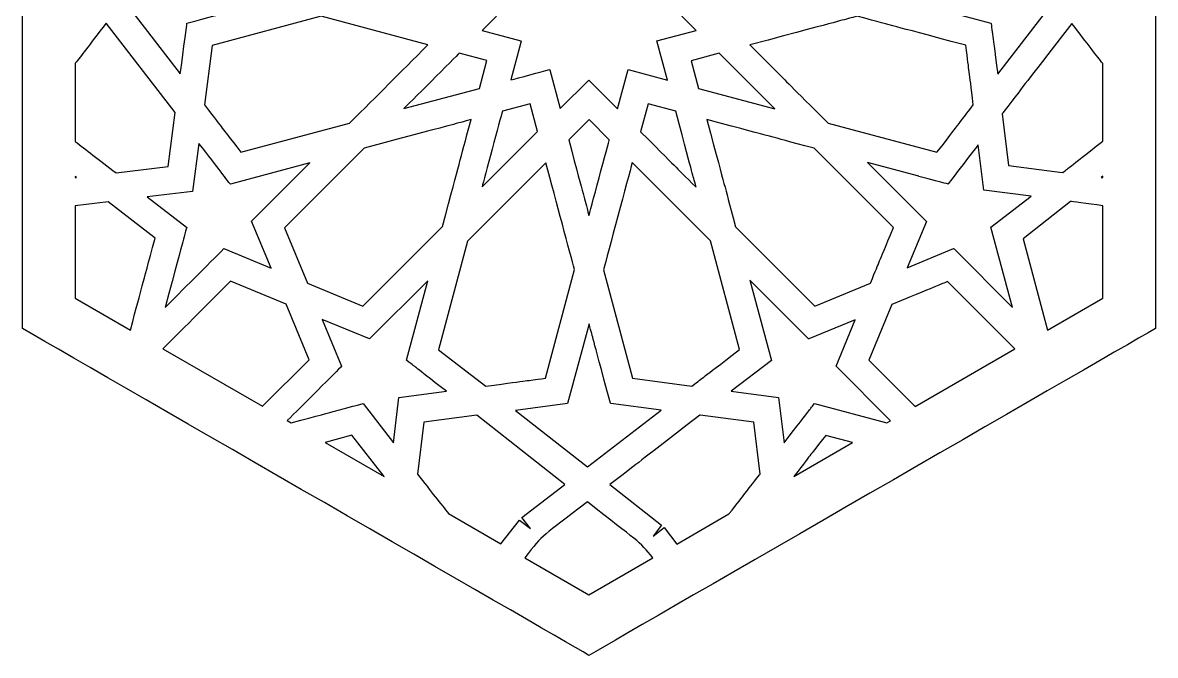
# Model space of a CAD drawing. Header units: millimetres. Extents: x -43.2 to 43.4, y -49.9 to 50.1.
# Drawn here: x -43.2 to 43.4, y -49.9 to -1.5 of the extents above; entities that cross this region are included whole.
import ezdxf

# ---------------------------------------------------------------- set-up
doc = ezdxf.new("R2010")
doc.units = ezdxf.units.MM
doc.header["$MEASUREMENT"] = 0
doc.layers.add('layer 1', color=7, linetype='Continuous')

msp = doc.modelspace()

# ---------------------------------------------------------------- linework, layer by layer
at = {"layer": 'layer 1', "color": 250}
for points, knots in [([(0.0857, 50.0818), (-4.3614, 47.5142), (-38.2198, 27.9658), (-43.2153, 25.0818), (-43.2153, 25.0818), (-43.2153, 19.969), (-43.2153, -19.8349), (-43.2153, -24.9181), (-43.2153, -24.9181), (-35.5442, -29.3473), (-3.8114, -47.668), (0.0857, -49.9181), (0.0857, -49.9181), (4.7145, -47.2458), (38.2746, -27.8699), (43.3871, -24.9181), (43.3871, -24.9181), (43.3871, -19.7884), (43.3871, 19.9443), (43.3871, 25.0818), (43.3871, 25.0818), (39.2522, 27.469), (4.4852, 47.5418), (0.0857, 50.0818)], [0, 0, 0, 0, 0.1428571, 0.1428571, 0.1428571, 0.1428571, 0.2857143, 0.2857143, 0.2857143, 0.2857143, 0.4285714, 0.4285714, 0.4285714, 0.4285714, 0.5714286, 0.5714286, 0.5714286, 0.5714286, 0.7142857, 0.7142857, 0.7142857, 0.7142857, 1, 1, 1, 1]), ([(0.0998, -5.9362), (0.0998, -5.9362), (0.0981, -5.9383), (0.0981, -5.9383), (0.0981, -5.9383), (0.0981, -5.9383), (0.0727, -5.9129), (0.0727, -5.9129), (0.0727, -5.9129), (0.0727, -5.9129), (-2.1089, -8.0948), (-2.1089, -8.0948), (-2.1089, -8.0948), (-2.1089, -8.0948), (-2.9034, -5.1315), (-2.9034, -5.1315), (-2.9034, -5.1315), (-2.9034, -5.1315), (-2.9231, -5.1368), (-2.9231, -5.1368), (-2.9231, -5.1368), (-2.9231, -5.1368), (-2.9305, -5.1082), (-2.9305, -5.1082), (-2.9305, -5.1082), (-3.5112, -5.2638), (-5.3753, -5.7633), (-5.8974, -5.9034), (-5.8974, -5.9034), (-5.8974, -5.9034), (-5.1019, -2.933), (-5.1019, -2.933), (-5.1019, -2.933), (-5.1019, -2.933), (-5.1326, -2.9249), (-5.1326, -2.9249), (-5.1326, -2.9249), (-5.1326, -2.9249), (-5.1291, -2.9108), (-5.1287, -2.9097), (-5.1287, -2.9097), (-5.1287, -2.9097), (-8.0923, -2.1163), (-8.0923, -2.1163), (-8.0923, -2.1163), (-8.0923, -2.1163), (-5.9062, 0.0706), (-5.9062, 0.0706), (-5.9062, 0.0706), (-5.9062, 0.0706), (-8.1043, 2.2684), (-8.1043, 2.2684), (-8.1043, 2.2684), (-8.1043, 2.2684), (-5.1012, 3.0734), (-5.1012, 3.0734), (-5.1012, 3.0734), (-5.4702, 4.4485), (-5.2942, 3.7927), (-5.9062, 6.0766), (-5.9062, 6.0766), (-5.9062, 6.0766), (-2.9034, 5.2719), (-2.9034, 5.2719), (-2.9034, 5.2719), (-2.9034, 5.2719), (-2.0994, 8.2709), (-2.0994, 8.2709), (-2.0994, 8.2709), (-2.0994, 8.2709), (0.0723, 6.0992), (0.0723, 6.0992), (0.0723, 6.0992), (0.0723, 6.0992), (0.0744, 6.1013), (0.0744, 6.1013), (0.0744, 6.1013), (0.0744, 6.1013), (0.0998, 6.0766), (0.0998, 6.0766), (0.0998, 6.0766), (0.0998, 6.0766), (2.2817, 8.2578), (2.2817, 8.2578), (2.2817, 8.2578), (2.5964, 7.0813), (2.4214, 7.7361), (3.0751, 5.2945), (3.0751, 5.2945), (3.0751, 5.2945), (3.0956, 5.2998), (3.0956, 5.2998), (3.0956, 5.2998), (3.0956, 5.2998), (3.103, 5.2716), (3.103, 5.2716), (3.103, 5.2716), (3.103, 5.2716), (6.0699, 6.0664), (6.0699, 6.0664), (6.0699, 6.0664), (6.0699, 6.0664), (5.2737, 3.0963), (5.2737, 3.0963), (5.2737, 3.0963), (5.2737, 3.0963), (5.3054, 3.0875), (5.3054, 3.0875), (5.3054, 3.0875), (5.3054, 3.0875), (5.3012, 3.0734), (5.3012, 3.0734), (5.3012, 3.0734), (5.3012, 3.0734), (8.2645, 2.2793), (8.2645, 2.2793), (8.2645, 2.2793), (8.2645, 2.2793), (6.0787, 0.0931), (6.0787, 0.0931), (6.0787, 0.0931), (6.0787, 0.0931), (8.2769, -2.1054), (8.2769, -2.1054), (8.2769, -2.1054), (8.2769, -2.1054), (8.2765, -2.1054), (8.2765, -2.1054), (8.2765, -2.1054), (8.2765, -2.1054), (8.2765, -2.1054), (8.2765, -2.1054), (8.2765, -2.1054), (8.2765, -2.1054), (5.2737, -2.9097), (5.2737, -2.9097), (5.2737, -2.9097), (5.2737, -2.9097), (6.0787, -5.9129), (6.0787, -5.9129), (6.0787, -5.9129), (6.0787, -5.9129), (3.0751, -5.1082), (3.0751, -5.1082), (3.0751, -5.1082), (3.0751, -5.1082), (2.2719, -8.1079), (2.2719, -8.1079), (2.2719, -8.1079), (2.2719, -8.1079), (0.0998, -5.9362), (0.0998, -5.9362)], [0, 0, 0, 0, 0.025641, 0.025641, 0.025641, 0.025641, 0.0512821, 0.0512821, 0.0512821, 0.0512821, 0.0769231, 0.0769231, 0.0769231, 0.0769231, 0.1025641, 0.1025641, 0.1025641, 0.1025641, 0.1282051, 0.1282051, 0.1282051, 0.1282051, 0.1538462, 0.1538462, 0.1538462, 0.1538462, 0.1794872, 0.1794872, 0.1794872, 0.1794872, 0.2051282, 0.2051282, 0.2051282, 0.2051282, 0.2307692, 0.2307692, 0.2307692, 0.2307692, 0.2564103, 0.2564103, 0.2564103, 0.2564103, 0.2820513, 0.2820513, 0.2820513, 0.2820513, 0.3076923, 0.3076923, 0.3076923, 0.3076923, 0.3333333, 0.3333333, 0.3333333, 0.3333333, 0.3589744, 0.3589744, 0.3589744, 0.3589744, 0.3846154, 0.3846154, 0.3846154, 0.3846154, 0.4102564, 0.4102564, 0.4102564, 0.4102564, 0.4358974, 0.4358974, 0.4358974, 0.4358974, 0.4615385, 0.4615385, 0.4615385, 0.4615385, 0.4871795, 0.4871795, 0.4871795, 0.4871795, 0.5128205, 0.5128205, 0.5128205, 0.5128205, 0.5384615, 0.5384615, 0.5384615, 0.5384615, 0.5641026, 0.5641026, 0.5641026, 0.5641026, 0.5897436, 0.5897436, 0.5897436, 0.5897436, 0.6153846, 0.6153846, 0.6153846, 0.6153846, 0.6410256, 0.6410256, 0.6410256, 0.6410256, 0.6666667, 0.6666667, 0.6666667, 0.6666667, 0.6923077, 0.6923077, 0.6923077, 0.6923077, 0.7179487, 0.7179487, 0.7179487, 0.7179487, 0.7435897, 0.7435897, 0.7435897, 0.7435897, 0.7692308, 0.7692308, 0.7692308, 0.7692308, 0.7948718, 0.7948718, 0.7948718, 0.7948718, 0.8205128, 0.8205128, 0.8205128, 0.8205128, 0.8461538, 0.8461538, 0.8461538, 0.8461538, 0.8717949, 0.8717949, 0.8717949, 0.8717949, 0.8974359, 0.8974359, 0.8974359, 0.8974359, 0.9230769, 0.9230769, 0.9230769, 0.9230769, 0.9487179, 0.9487179, 0.9487179, 0.9487179, 1, 1, 1, 1]), ([(-24.5328, 0.085), (-27.8707, -0.8089), (-27.1357, -0.6121), (-30.6541, -1.5547), (-30.6541, -1.5547), (-30.6582, -1.5861), (-31.0975, -4.9184), (-31.1645, -5.4278), (-31.1645, -5.4278), (-31.1645, -5.4278), (-35.475, 0.1559), (-35.475, 0.1559), (-35.475, 0.1559), (-35.475, 0.1559), (-31.1679, 5.642), (-31.1679, 5.642), (-31.1679, 5.642), (-31.1679, 5.642), (-30.6541, 1.741), (-30.6541, 1.741), (-30.6541, 1.741), (-30.6541, 1.741), (-30.6286, 1.7343), (-30.6286, 1.7343), (-30.6286, 1.7343), (-30.6286, 1.7343), (-30.6265, 1.7184), (-30.6265, 1.7184), (-30.6265, 1.7184), (-30.6265, 1.7184), (-24.5328, 0.085), (-24.5328, 0.085)], [0, 0, 0, 0, 0.1111111, 0.1111111, 0.1111111, 0.1111111, 0.2222222, 0.2222222, 0.2222222, 0.2222222, 0.3333333, 0.3333333, 0.3333333, 0.3333333, 0.4444444, 0.4444444, 0.4444444, 0.4444444, 0.5555556, 0.5555556, 0.5555556, 0.5555556, 0.6666667, 0.6666667, 0.6666667, 0.6666667, 0.7777778, 0.7777778, 0.7777778, 0.7777778, 1, 1, 1, 1]), ([(24.7043, 0.078), (26.7479, 0.6255), (28.7761, 1.1688), (30.8321, 1.7198), (30.8321, 1.7198), (30.9626, 2.7767), (30.8331, 1.7734), (31.3393, 5.6194), (31.3393, 5.6194), (31.3393, 5.6194), (35.6471, 0.1334), (35.6471, 0.1334), (35.6471, 0.1334), (35.6471, 0.1334), (31.3362, -5.4504), (31.3362, -5.4504), (31.3362, -5.4504), (30.8095, -1.4432), (30.9703, -2.7044), (30.8321, -1.579), (30.8321, -1.579), (30.8321, -1.579), (30.8007, -1.5706), (30.8007, -1.5706), (30.8007, -1.5706), (30.8007, -1.5706), (30.7985, -1.5547), (30.7985, -1.5547), (30.7985, -1.5547), (30.7985, -1.5547), (24.7043, 0.078), (24.7043, 0.078)], [0, 0, 0, 0, 0.1111111, 0.1111111, 0.1111111, 0.1111111, 0.2222222, 0.2222222, 0.2222222, 0.2222222, 0.3333333, 0.3333333, 0.3333333, 0.3333333, 0.4444444, 0.4444444, 0.4444444, 0.4444444, 0.5555556, 0.5555556, 0.5555556, 0.5555556, 0.6666667, 0.6666667, 0.6666667, 0.6666667, 0.7777778, 0.7777778, 0.7777778, 0.7777778, 1, 1, 1, 1]), ([(-39.1965, -4.614), (-38.7454, -4.0897), (-38.2095, -3.3249), (-36.822, -1.5582), (-36.822, -1.5582), (-36.822, -1.5582), (-31.5532, -8.3823), (-31.5532, -8.3823), (-31.5532, -8.3823), (-31.5532, -8.3823), (-32.0988, -12.5233), (-32.0988, -12.5233), (-32.0988, -12.5233), (-32.0988, -12.5233), (-36.0772, -13.0126), (-36.0772, -13.0126), (-36.0772, -13.0126), (-37.3981, -11.9927), (-38.4091, -11.2116), (-39.1965, -10.6038), (-39.1965, -10.6038), (-39.1965, -10.6038), (-39.1965, -4.614), (-39.1965, -4.614)], [0, 0, 0, 0, 0.1428571, 0.1428571, 0.1428571, 0.1428571, 0.2857143, 0.2857143, 0.2857143, 0.2857143, 0.4285714, 0.4285714, 0.4285714, 0.4285714, 0.5714286, 0.5714286, 0.5714286, 0.5714286, 0.7142857, 0.7142857, 0.7142857, 0.7142857, 1, 1, 1, 1]), ([(-28.7148, -3.254), (-28.7148, -3.254), (-20.3933, -1.0245), (-20.3933, -1.0245), (-20.3933, -1.0245), (-20.3933, -1.0245), (-12.2286, -3.2124), (-12.2286, -3.2124), (-12.2286, -3.2124), (-14.472, -5.4554), (-16.0022, -6.9857), (-18.2216, -9.2054), (-18.2216, -9.2054), (-18.2216, -9.2054), (-26.5291, -11.4314), (-26.5291, -11.4314), (-26.5291, -11.4314), (-28.3675, -9.0502), (-27.5474, -10.1155), (-29.3153, -7.8116), (-29.3153, -7.8116), (-29.3153, -7.8116), (-28.7148, -3.254), (-28.7148, -3.254)], [0, 0, 0, 0, 0.1428571, 0.1428571, 0.1428571, 0.1428571, 0.2857143, 0.2857143, 0.2857143, 0.2857143, 0.4285714, 0.4285714, 0.4285714, 0.4285714, 0.5714286, 0.5714286, 0.5714286, 0.5714286, 0.7142857, 0.7142857, 0.7142857, 0.7142857, 1, 1, 1, 1]), ([(12.3878, -3.2226), (20.3979, -1.076), (18.5995, -1.5579), (20.592, -1.0241), (20.592, -1.0241), (24.0397, -1.9477), (22.4603, -1.5243), (28.8893, -3.2473), (28.8893, -3.2473), (29.2012, -5.618), (29.1052, -4.851), (29.4686, -7.8123), (29.4686, -7.8123), (28.3242, -9.3045), (28.938, -8.5041), (26.6887, -11.4353), (26.6887, -11.4353), (26.6887, -11.4353), (18.3719, -9.2068), (18.3719, -9.2068), (18.3719, -9.2068), (12.7836, -3.6184), (15.8192, -6.6541), (12.3878, -3.2226)], [0, 0, 0, 0, 0.1428571, 0.1428571, 0.1428571, 0.1428571, 0.2857143, 0.2857143, 0.2857143, 0.2857143, 0.4285714, 0.4285714, 0.4285714, 0.4285714, 0.5714286, 0.5714286, 0.5714286, 0.5714286, 0.7142857, 0.7142857, 0.7142857, 0.7142857, 1, 1, 1, 1]), ([(32.1684, -12.4428), (32.1684, -12.4428), (31.6815, -8.4896), (31.6815, -8.4896), (31.6815, -8.4896), (31.6815, -8.4896), (31.7288, -8.4342), (31.7288, -8.4342), (31.7288, -8.4342), (31.7288, -8.4342), (31.7249, -8.4053), (31.7249, -8.4053), (31.7249, -8.4053), (33.897, -5.5929), (32.8954, -6.8897), (36.9937, -1.5815), (36.9937, -1.5815), (38.2404, -3.1693), (38.9082, -4.0647), (39.3682, -4.6482), (39.3682, -4.6482), (39.3682, -4.6482), (39.3682, -10.5812), (39.3682, -10.5812), (39.3682, -10.5812), (36.4818, -12.8478), (36.964, -12.4689), (36.3244, -12.9716), (36.3244, -12.9716), (36.3244, -12.9716), (36.2828, -12.966), (36.2828, -12.966), (36.2828, -12.966), (36.2828, -12.966), (36.262, -12.9822), (36.262, -12.9822), (36.262, -12.9822), (36.262, -12.9822), (32.1684, -12.4428), (32.1684, -12.4428)], [0, 0, 0, 0, 0.0909091, 0.0909091, 0.0909091, 0.0909091, 0.1818182, 0.1818182, 0.1818182, 0.1818182, 0.2727273, 0.2727273, 0.2727273, 0.2727273, 0.3636364, 0.3636364, 0.3636364, 0.3636364, 0.4545455, 0.4545455, 0.4545455, 0.4545455, 0.5454545, 0.5454545, 0.5454545, 0.5454545, 0.6363636, 0.6363636, 0.6363636, 0.6363636, 0.7272727, 0.7272727, 0.7272727, 0.7272727, 0.8181818, 0.8181818, 0.8181818, 0.8181818, 1, 1, 1, 1]), ([(-9.8312, -3.8548), (-9.8312, -3.8548), (-9.8304, -3.8548), (-9.8304, -3.8548), (-9.8304, -3.8548), (-9.8304, -3.8548), (-9.8304, -3.8544), (-9.8304, -3.8544), (-9.8304, -3.8544), (-9.8304, -3.8544), (-7.722, -4.4192), (-7.722, -4.4192), (-7.722, -4.4192), (-7.722, -4.4192), (-8.291, -6.5437), (-8.291, -6.5437), (-8.291, -6.5437), (-8.291, -6.5437), (-14.0688, -8.0924), (-14.0688, -8.0924), (-14.0688, -8.0924), (-13.8815, -7.9054), (-10.0551, -4.0788), (-9.8312, -3.8548)], [0, 0, 0, 0, 0.1428571, 0.1428571, 0.1428571, 0.1428571, 0.2857143, 0.2857143, 0.2857143, 0.2857143, 0.4285714, 0.4285714, 0.4285714, 0.4285714, 0.5714286, 0.5714286, 0.5714286, 0.5714286, 0.7142857, 0.7142857, 0.7142857, 0.7142857, 1, 1, 1, 1]), ([(7.8902, -4.4277), (7.8902, -4.4277), (10.0256, -3.8551), (10.0256, -3.8551), (10.0256, -3.8551), (10.0256, -3.8551), (14.2818, -8.1107), (14.2818, -8.1107), (14.2818, -8.1107), (14.2818, -8.1107), (8.4589, -6.5504), (8.4589, -6.5504), (8.4589, -6.5504), (8.4589, -6.5504), (7.8902, -4.4277), (7.8902, -4.4277)], [0, 0, 0, 0, 0.2, 0.2, 0.2, 0.2, 0.4, 0.4, 0.4, 0.4, 0.6, 0.6, 0.6, 0.6, 1, 1, 1, 1]), ([(-6.5381, -8.2934), (-6.5381, -8.2934), (-4.4179, -7.7255), (-4.4179, -7.7255), (-4.4179, -7.7255), (-4.4179, -7.7255), (-3.8516, -9.8376), (-3.8516, -9.8376), (-3.8516, -9.8376), (-3.8516, -9.8376), (-8.0862, -14.0716), (-8.0862, -14.0716), (-8.0862, -14.0716), (-7.9407, -13.528), (-6.6837, -8.8371), (-6.5381, -8.2934)], [0, 0, 0, 0, 0.2, 0.2, 0.2, 0.2, 0.4, 0.4, 0.4, 0.4, 0.6, 0.6, 0.6, 0.6, 1, 1, 1, 1]), ([(4.5981, -7.7202), (4.5981, -7.7202), (6.7148, -8.2874), (6.7148, -8.2874), (6.7148, -8.2874), (8.2243, -13.922), (7.9244, -12.8023), (8.2747, -14.1108), (8.2747, -14.1108), (6.3524, -12.1892), (7.53, -13.3664), (4.0241, -9.8601), (4.0241, -9.8601), (4.0241, -9.8601), (4.5981, -7.7202), (4.5981, -7.7202)], [0, 0, 0, 0, 0.2, 0.2, 0.2, 0.2, 0.4, 0.4, 0.4, 0.4, 0.6, 0.6, 0.6, 0.6, 1, 1, 1, 1]), ([(-17.1004, -11.1238), (-9.4552, -9.0752), (-11.1776, -9.5366), (-8.9315, -8.9348), (-8.9315, -8.9348), (-9.8892, -12.5084), (-9.6908, -11.769), (-11.1211, -17.107), (-11.1211, -17.107), (-11.1211, -17.107), (-11.1211, -17.1072), (-11.1211, -17.1072), (-11.1211, -17.1072), (-11.1211, -17.1072), (-11.1216, -17.1072), (-11.1216, -17.1072), (-11.1216, -17.1072), (-11.1216, -17.1072), (-17.2136, -23.199), (-17.2136, -23.199), (-17.2136, -23.199), (-17.2136, -23.199), (-21.4397, -21.4493), (-21.4397, -21.4493), (-21.4397, -21.4493), (-21.4397, -21.4493), (-23.1926, -17.2163), (-23.1926, -17.2163), (-23.1926, -17.2163), (-23.1926, -17.2163), (-17.1004, -11.1238), (-17.1004, -11.1238)], [0, 0, 0, 0, 0.1111111, 0.1111111, 0.1111111, 0.1111111, 0.2222222, 0.2222222, 0.2222222, 0.2222222, 0.3333333, 0.3333333, 0.3333333, 0.3333333, 0.4444444, 0.4444444, 0.4444444, 0.4444444, 0.5555556, 0.5555556, 0.5555556, 0.5555556, 0.6666667, 0.6666667, 0.6666667, 0.6666667, 0.7777778, 0.7777778, 0.7777778, 0.7777778, 1, 1, 1, 1]), ([(1.6393, -10.4694), (1.6309, -10.4994), (0.0829, -16.2761), (0.0829, -16.2761), (0.0829, -16.2761), (-0.3733, -14.5718), (-0.1514, -15.4001), (-1.4662, -10.492), (-1.4662, -10.492), (-1.4662, -10.492), (0.0977, -8.9274), (0.0977, -8.9274), (0.0977, -8.9274), (0.0977, -8.9274), (1.6393, -10.4694), (1.6393, -10.4694)], [0, 0, 0, 0, 0.2, 0.2, 0.2, 0.2, 0.4, 0.4, 0.4, 0.4, 0.6, 0.6, 0.6, 0.6, 1, 1, 1, 1]), ([(17.3616, -23.1976), (17.3616, -23.1976), (11.2938, -17.1294), (11.2938, -17.1294), (11.2938, -17.1294), (10.2344, -13.1794), (10.7212, -14.9948), (9.0953, -8.9253), (9.0953, -8.9253), (15.0075, -10.5096), (13.2041, -10.0263), (17.2935, -11.1224), (17.2935, -11.1224), (17.2935, -11.1224), (23.3645, -17.1929), (23.3645, -17.1929), (23.3645, -17.1929), (22.0225, -20.4333), (22.4719, -19.3481), (21.6059, -21.4396), (21.6059, -21.4396), (21.6059, -21.4396), (17.3616, -23.1976), (17.3616, -23.1976)], [0, 0, 0, 0, 0.1428571, 0.1428571, 0.1428571, 0.1428571, 0.2857143, 0.2857143, 0.2857143, 0.2857143, 0.4285714, 0.4285714, 0.4285714, 0.4285714, 0.5714286, 0.5714286, 0.5714286, 0.5714286, 0.7142857, 0.7142857, 0.7142857, 0.7142857, 1, 1, 1, 1]), ([(-24.2233, -20.2963), (-24.2233, -20.2963), (-27.8214, -18.8051), (-27.8214, -18.8051), (-27.8214, -18.8051), (-28.9471, -19.9306), (-31.1981, -22.1816), (-32.3233, -23.307), (-32.3233, -23.307), (-30.6658, -17.1203), (-30.9432, -18.1515), (-30.6736, -17.1602), (-30.6736, -17.1602), (-30.6736, -17.1602), (-30.6761, -17.1584), (-30.6761, -17.1584), (-30.6761, -17.1584), (-30.6761, -17.1584), (-30.6761, -17.1577), (-30.6761, -17.1577), (-30.6761, -17.1577), (-30.6761, -17.1577), (-33.6857, -14.8481), (-33.6857, -14.8481), (-33.6857, -14.8481), (-33.6857, -14.8481), (-30.217, -14.4212), (-30.217, -14.4212), (-30.217, -14.4212), (-30.217, -14.4212), (-29.7333, -10.7523), (-29.7333, -10.7523), (-29.7333, -10.7523), (-28.2688, -12.6605), (-27.4873, -13.6782), (-27.3613, -13.8423), (-27.3613, -13.8423), (-27.3613, -13.8423), (-27.3534, -13.8402), (-27.3534, -13.8402), (-27.3534, -13.8402), (-27.3534, -13.8402), (-27.3342, -13.8656), (-27.3342, -13.8656), (-27.3342, -13.8656), (-27.3342, -13.8656), (-21.2528, -12.2364), (-21.2528, -12.2364), (-21.2528, -12.2364), (-25.7652, -16.7481), (-23.5296, -14.5126), (-25.7137, -16.6966), (-25.7137, -16.6966), (-25.7137, -16.6966), (-24.2233, -20.2963), (-24.2233, -20.2963)], [0, 0, 0, 0, 0.0666667, 0.0666667, 0.0666667, 0.0666667, 0.1333333, 0.1333333, 0.1333333, 0.1333333, 0.2, 0.2, 0.2, 0.2, 0.2666667, 0.2666667, 0.2666667, 0.2666667, 0.3333333, 0.3333333, 0.3333333, 0.3333333, 0.4, 0.4, 0.4, 0.4, 0.4666667, 0.4666667, 0.4666667, 0.4666667, 0.5333333, 0.5333333, 0.5333333, 0.5333333, 0.6, 0.6, 0.6, 0.6, 0.6666667, 0.6666667, 0.6666667, 0.6666667, 0.7333333, 0.7333333, 0.7333333, 0.7333333, 0.8, 0.8, 0.8, 0.8, 0.8666667, 0.8666667, 0.8666667, 0.8666667, 1, 1, 1, 1]), ([(30.8215, -17.1577), (30.8215, -17.1577), (32.4675, -23.3017), (32.4675, -23.3017), (32.4675, -23.3017), (32.4675, -23.3017), (27.9943, -18.8281), (27.9943, -18.8281), (27.9943, -18.8281), (27.9943, -18.8281), (27.9936, -18.8281), (27.9936, -18.8281), (27.9936, -18.8281), (27.9936, -18.8281), (27.9936, -18.8281), (27.9936, -18.8281), (27.9936, -18.8281), (27.9936, -18.8281), (27.9911, -18.8295), (27.9911, -18.8295), (27.9911, -18.8295), (27.9911, -18.8295), (27.9671, -18.8048), (27.9671, -18.8048), (27.9671, -18.8048), (27.9671, -18.8048), (24.4118, -20.2773), (24.4118, -20.2773), (24.4118, -20.2773), (24.4118, -20.2773), (25.885, -16.7199), (25.885, -16.7199), (25.885, -16.7199), (25.885, -16.7199), (21.3833, -12.2177), (21.3833, -12.2177), (21.3833, -12.2177), (21.3833, -12.2177), (25.3005, -13.2676), (25.3005, -13.2676), (25.3005, -13.2676), (25.3005, -13.2676), (25.2959, -13.2736), (25.2959, -13.2736), (25.2959, -13.2736), (27.5092, -13.856), (27.5329, -13.8656), (27.5329, -13.8656), (27.5329, -13.8656), (27.5445, -13.8511), (29.8323, -10.8705), (29.8436, -10.8557), (29.8436, -10.8557), (29.8436, -10.8557), (30.2694, -14.3242), (30.2694, -14.3242), (30.2694, -14.3242), (30.2694, -14.3242), (33.8906, -14.8018), (33.8906, -14.8018), (33.8906, -14.8018), (33.8906, -14.8018), (30.8208, -17.157), (30.8208, -17.157), (30.8208, -17.157), (30.8208, -17.157), (30.8215, -17.1577), (30.8215, -17.1577)], [0, 0, 0, 0, 0.0555556, 0.0555556, 0.0555556, 0.0555556, 0.1111111, 0.1111111, 0.1111111, 0.1111111, 0.1666667, 0.1666667, 0.1666667, 0.1666667, 0.2222222, 0.2222222, 0.2222222, 0.2222222, 0.2777778, 0.2777778, 0.2777778, 0.2777778, 0.3333333, 0.3333333, 0.3333333, 0.3333333, 0.3888889, 0.3888889, 0.3888889, 0.3888889, 0.4444444, 0.4444444, 0.4444444, 0.4444444, 0.5, 0.5, 0.5, 0.5, 0.5555556, 0.5555556, 0.5555556, 0.5555556, 0.6111111, 0.6111111, 0.6111111, 0.6111111, 0.6666667, 0.6666667, 0.6666667, 0.6666667, 0.7222222, 0.7222222, 0.7222222, 0.7222222, 0.7777778, 0.7777778, 0.7777778, 0.7777778, 0.8333333, 0.8333333, 0.8333333, 0.8333333, 0.8888889, 0.8888889, 0.8888889, 0.8888889, 1, 1, 1, 1]), ([(-11.4285, -26.5447), (-11.4285, -26.5447), (-9.1991, -18.2241), (-9.1991, -18.2241), (-9.1991, -18.2241), (-9.1991, -18.2241), (-3.2099, -12.2347), (-3.2099, -12.2347), (-3.2099, -12.2347), (-2.4303, -15.143), (-1.3617, -19.1298), (-1.0217, -20.3998), (-1.0217, -20.3998), (-1.0217, -20.3998), (-3.2516, -28.7218), (-3.2516, -28.7218), (-3.2516, -28.7218), (-5.0324, -28.9563), (-4.0714, -28.8297), (-7.8098, -29.3222), (-7.8098, -29.3222), (-7.8098, -29.3222), (-11.4285, -26.5447), (-11.4285, -26.5447)], [0, 0, 0, 0, 0.1428571, 0.1428571, 0.1428571, 0.1428571, 0.2857143, 0.2857143, 0.2857143, 0.2857143, 0.4285714, 0.4285714, 0.4285714, 0.4285714, 0.5714286, 0.5714286, 0.5714286, 0.5714286, 0.7142857, 0.7142857, 0.7142857, 0.7142857, 1, 1, 1, 1]), ([(3.4184, -28.7242), (3.4184, -28.7242), (1.1945, -20.4222), (1.1945, -20.4222), (1.1945, -20.4222), (1.4958, -19.2969), (3.0885, -13.3512), (3.3912, -12.2216), (3.3912, -12.2216), (3.3912, -12.2216), (9.3708, -18.2012), (9.3708, -18.2012), (9.3708, -18.2012), (9.3708, -18.2012), (11.6011, -26.5228), (11.6011, -26.5228), (11.6011, -26.5228), (8.3488, -29.0184), (9.0784, -28.4585), (7.9548, -29.3215), (7.9548, -29.3215), (7.9548, -29.3215), (3.4184, -28.7242), (3.4184, -28.7242)], [0, 0, 0, 0, 0.1428571, 0.1428571, 0.1428571, 0.1428571, 0.2857143, 0.2857143, 0.2857143, 0.2857143, 0.4285714, 0.4285714, 0.4285714, 0.4285714, 0.5714286, 0.5714286, 0.5714286, 0.5714286, 0.7142857, 0.7142857, 0.7142857, 0.7142857, 1, 1, 1, 1]), ([(-39.0918, -13.3555), (-39.1126, -13.3579), (-39.15, -13.3629), (-39.1965, -13.3692), (-39.1965, -13.3692), (-39.1965, -13.3692), (-39.1965, -13.2747), (-39.1965, -13.2747), (-39.1965, -13.2747), (-39.1965, -13.2747), (-39.0918, -13.3555), (-39.0918, -13.3555)], [0, 0, 0, 0, 0.25, 0.25, 0.25, 0.25, 0.5, 0.5, 0.5, 0.5, 1, 1, 1, 1]), ([(39.3682, -13.372), (39.3682, -13.372), (39.2557, -13.3576), (39.2557, -13.3576), (39.2557, -13.3576), (39.2557, -13.3576), (39.3682, -13.269), (39.3682, -13.269), (39.3682, -13.269), (39.3682, -13.269), (39.3682, -13.372), (39.3682, -13.372)], [0, 0, 0, 0, 0.25, 0.25, 0.25, 0.25, 0.5, 0.5, 0.5, 0.5, 1, 1, 1, 1]), ([(-39.1965, -22.5979), (-39.1965, -22.5979), (-39.1965, -15.5258), (-39.1965, -15.5258), (-39.1965, -15.5258), (-39.1965, -15.5258), (-36.6815, -15.216), (-36.6815, -15.216), (-36.6815, -15.216), (-36.6815, -15.216), (-33.0878, -17.9906), (-33.0878, -17.9906), (-33.0878, -17.9906), (-34.1908, -22.1072), (-33.9738, -21.2982), (-34.9753, -25.0348), (-34.9753, -25.0348), (-34.9753, -25.0348), (-39.1965, -22.5979), (-39.1965, -22.5979)], [0, 0, 0, 0, 0.1666667, 0.1666667, 0.1666667, 0.1666667, 0.3333333, 0.3333333, 0.3333333, 0.3333333, 0.5, 0.5, 0.5, 0.5, 0.6666667, 0.6666667, 0.6666667, 0.6666667, 1, 1, 1, 1]), ([(39.3682, -22.5979), (39.3682, -22.5979), (35.1419, -25.038), (35.1419, -25.038), (35.1419, -25.038), (35.1419, -25.038), (33.2719, -18.0559), (33.2719, -18.0559), (33.2719, -18.0559), (33.2719, -18.0559), (36.9094, -15.1997), (36.9094, -15.1997), (36.9094, -15.1997), (36.9101, -15.1997), (38.1751, -15.3666), (39.3682, -15.5236), (39.3682, -15.5236), (39.3682, -15.5236), (39.3682, -22.5979), (39.3682, -22.5979)], [0, 0, 0, 0, 0.1666667, 0.1666667, 0.1666667, 0.1666667, 0.3333333, 0.3333333, 0.3333333, 0.3333333, 0.5, 0.5, 0.5, 0.5, 0.6666667, 0.6666667, 0.6666667, 0.6666667, 1, 1, 1, 1]), ([(-32.4942, -26.4676), (-31.8729, -25.8462), (-30.4405, -24.414), (-27.3257, -21.2997), (-27.3257, -21.2997), (-27.3257, -21.2997), (-23.079, -23.0586), (-23.079, -23.0586), (-23.079, -23.0586), (-23.079, -23.0586), (-21.3198, -27.3054), (-21.3198, -27.3054), (-21.3198, -27.3054), (-21.3198, -27.3054), (-24.879, -30.8642), (-24.879, -30.8642), (-24.879, -30.8642), (-24.879, -30.8642), (-32.4942, -26.4676), (-32.4942, -26.4676)], [0, 0, 0, 0, 0.1666667, 0.1666667, 0.1666667, 0.1666667, 0.3333333, 0.3333333, 0.3333333, 0.3333333, 0.5, 0.5, 0.5, 0.5, 0.6666667, 0.6666667, 0.6666667, 0.6666667, 1, 1, 1, 1]), ([(-14.8685, -33.6656), (-14.8685, -33.6656), (-17.1784, -30.6553), (-17.1784, -30.6553), (-17.1784, -30.6553), (-19.6879, -31.328), (-18.4185, -30.9879), (-22.685, -32.1306), (-22.685, -32.1306), (-22.685, -32.1306), (-22.9834, -31.9585), (-22.9834, -31.9585), (-22.9834, -31.9585), (-21.9713, -30.9467), (-19.1593, -28.1347), (-18.8259, -27.8014), (-18.8259, -27.8014), (-18.8259, -27.8014), (-20.3109, -24.2164), (-20.3109, -24.2164), (-20.3109, -24.2164), (-20.3109, -24.2164), (-16.6907, -25.7154), (-16.6907, -25.7154), (-16.6907, -25.7154), (-16.6907, -25.7154), (-12.234, -21.2587), (-12.234, -21.2587), (-12.234, -21.2587), (-12.234, -21.2587), (-13.8638, -27.3407), (-13.8638, -27.3407), (-13.8638, -27.3407), (-13.8638, -27.3407), (-13.8355, -27.3618), (-13.8355, -27.3618), (-13.8355, -27.3618), (-13.8355, -27.3618), (-13.8362, -27.364), (-13.8362, -27.364), (-13.8362, -27.364), (-12.8958, -28.0857), (-13.5348, -27.589), (-10.8219, -29.7188), (-10.8219, -29.7188), (-10.8219, -29.7188), (-14.4416, -30.196), (-14.4416, -30.196), (-14.4416, -30.196), (-14.4416, -30.196), (-14.8685, -33.6656), (-14.8685, -33.6656)], [0, 0, 0, 0, 0.0714286, 0.0714286, 0.0714286, 0.0714286, 0.1428571, 0.1428571, 0.1428571, 0.1428571, 0.2142857, 0.2142857, 0.2142857, 0.2142857, 0.2857143, 0.2857143, 0.2857143, 0.2857143, 0.3571429, 0.3571429, 0.3571429, 0.3571429, 0.4285714, 0.4285714, 0.4285714, 0.4285714, 0.5, 0.5, 0.5, 0.5, 0.5714286, 0.5714286, 0.5714286, 0.5714286, 0.6428571, 0.6428571, 0.6428571, 0.6428571, 0.7142857, 0.7142857, 0.7142857, 0.7142857, 0.7857143, 0.7857143, 0.7857143, 0.7857143, 0.8571429, 0.8571429, 0.8571429, 0.8571429, 1, 1, 1, 1]), ([(23.1383, -31.9684), (23.1383, -31.9684), (22.8487, -32.1356), (22.8487, -32.1356), (22.8487, -32.1356), (22.8487, -32.1356), (17.3231, -30.6553), (17.3231, -30.6553), (17.3231, -30.6553), (16.8074, -31.3274), (17.2515, -30.7488), (15.0131, -33.6649), (15.0131, -33.6649), (15.0131, -33.6649), (14.5863, -30.1957), (14.5863, -30.1957), (14.5863, -30.1957), (14.5863, -30.1957), (10.9668, -29.7183), (10.9668, -29.7183), (10.9668, -29.7183), (10.9668, -29.7183), (14.0356, -27.3631), (14.0356, -27.3631), (14.0356, -27.3631), (14.0356, -27.3631), (12.3895, -21.22), (12.3895, -21.22), (12.3895, -21.22), (12.3895, -21.22), (16.8624, -25.6928), (16.8624, -25.6928), (16.8624, -25.6928), (16.8624, -25.6928), (16.8656, -25.6915), (16.8656, -25.6915), (16.8656, -25.6915), (16.8656, -25.6915), (16.8899, -25.7154), (16.8899, -25.7154), (16.8899, -25.7154), (16.8899, -25.7154), (20.4449, -24.2433), (20.4449, -24.2433), (20.4449, -24.2433), (20.4449, -24.2433), (18.9713, -27.801), (18.9713, -27.801), (18.9713, -27.801), (18.9713, -27.801), (23.1383, -31.9684), (23.1383, -31.9684)], [0, 0, 0, 0, 0.0714286, 0.0714286, 0.0714286, 0.0714286, 0.1428571, 0.1428571, 0.1428571, 0.1428571, 0.2142857, 0.2142857, 0.2142857, 0.2142857, 0.2857143, 0.2857143, 0.2857143, 0.2857143, 0.3571429, 0.3571429, 0.3571429, 0.3571429, 0.4285714, 0.4285714, 0.4285714, 0.4285714, 0.5, 0.5, 0.5, 0.5, 0.5714286, 0.5714286, 0.5714286, 0.5714286, 0.6428571, 0.6428571, 0.6428571, 0.6428571, 0.7142857, 0.7142857, 0.7142857, 0.7142857, 0.7857143, 0.7857143, 0.7857143, 0.7857143, 0.8571429, 0.8571429, 0.8571429, 0.8571429, 1, 1, 1, 1]), ([(25.0363, -30.8726), (25.0363, -30.8726), (21.4916, -27.3276), (21.4916, -27.3276), (21.4916, -27.3276), (21.4916, -27.3276), (23.2505, -23.0809), (23.2505, -23.0809), (23.2505, -23.0809), (27.3946, -21.3643), (26.5514, -21.7139), (27.4944, -21.3233), (27.4944, -21.3233), (27.4944, -21.3233), (32.6492, -26.4773), (32.6492, -26.4773), (32.6492, -26.4773), (32.6492, -26.4773), (25.0363, -30.8726), (25.0363, -30.8726)], [0, 0, 0, 0, 0.1666667, 0.1666667, 0.1666667, 0.1666667, 0.3333333, 0.3333333, 0.3333333, 0.3333333, 0.5, 0.5, 0.5, 0.5, 0.6666667, 0.6666667, 0.6666667, 0.6666667, 1, 1, 1, 1]), ([(-1.548, -30.6564), (-1.548, -30.6564), (0.0896, -24.5456), (0.0896, -24.5456), (0.0896, -24.5456), (0.4759, -25.9888), (0.1778, -24.876), (1.7208, -30.6331), (1.7208, -30.6331), (1.7208, -30.6331), (1.7423, -30.6363), (1.7423, -30.6363), (1.7423, -30.6363), (1.7423, -30.6363), (1.7483, -30.6564), (1.7483, -30.6564), (1.7483, -30.6564), (1.7483, -30.6564), (5.5954, -31.1627), (5.5954, -31.1627), (5.5954, -31.1627), (5.5954, -31.1627), (-0.0297, -35.5053), (-0.0297, -35.5053), (-0.0297, -35.5053), (-0.0297, -35.5053), (-5.5365, -31.1813), (-5.5365, -31.1813), (-5.5365, -31.1813), (-5.5365, -31.1813), (-1.548, -30.6564), (-1.548, -30.6564)], [0, 0, 0, 0, 0.1111111, 0.1111111, 0.1111111, 0.1111111, 0.2222222, 0.2222222, 0.2222222, 0.2222222, 0.3333333, 0.3333333, 0.3333333, 0.3333333, 0.4444444, 0.4444444, 0.4444444, 0.4444444, 0.5555556, 0.5555556, 0.5555556, 0.5555556, 0.6666667, 0.6666667, 0.6666667, 0.6666667, 0.7777778, 0.7777778, 0.7777778, 0.7777778, 1, 1, 1, 1]), ([(-10.659, -39.074), (-11.2269, -38.3508), (-11.9865, -37.3832), (-13.0321, -36.0514), (-13.0321, -36.0514), (-13.0321, -36.0514), (-12.5434, -32.0777), (-12.5434, -32.0777), (-12.5434, -32.0777), (-12.5434, -32.0777), (-8.4967, -31.5447), (-8.4967, -31.5447), (-8.4967, -31.5447), (-8.4967, -31.5447), (-1.7561, -36.8381), (-1.7561, -36.8381), (-1.7561, -36.8381), (-1.7561, -36.8381), (-5.044, -39.3767), (-5.044, -39.3767), (-5.044, -39.3767), (-5.044, -39.3767), (-4.3981, -40.2135), (-4.3981, -40.2135), (-4.3981, -40.2135), (-4.3981, -40.2135), (-5.2349, -39.5679), (-5.2349, -39.5679), (-5.2349, -39.5679), (-5.2349, -39.5679), (-6.6439, -41.3921), (-6.6439, -41.3921), (-6.6439, -41.3921), (-6.6439, -41.3921), (-10.659, -39.074), (-10.659, -39.074)], [0, 0, 0, 0, 0.1, 0.1, 0.1, 0.1, 0.2, 0.2, 0.2, 0.2, 0.3, 0.3, 0.3, 0.3, 0.4, 0.4, 0.4, 0.4, 0.5, 0.5, 0.5, 0.5, 0.6, 0.6, 0.6, 0.6, 0.7, 0.7, 0.7, 0.7, 0.8, 0.8, 0.8, 0.8, 1, 1, 1, 1]), ([(5.8243, -40.1434), (5.8243, -40.1434), (4.9879, -40.7892), (4.9879, -40.7892), (4.9879, -40.7892), (4.9879, -40.7892), (5.6409, -39.9581), (5.6409, -39.9581), (5.6409, -39.9581), (5.6409, -39.9581), (1.6848, -36.8522), (1.6848, -36.8522), (1.6848, -36.8522), (4.5995, -34.6023), (2.9732, -35.8578), (8.551, -31.5514), (8.551, -31.5514), (8.551, -31.5514), (8.5735, -31.5542), (8.5735, -31.5542), (8.5735, -31.5542), (8.5735, -31.5542), (8.5947, -31.5383), (8.5947, -31.5383), (8.5947, -31.5383), (8.5947, -31.5383), (12.688, -32.077), (12.688, -32.077), (12.688, -32.077), (12.688, -32.077), (13.1769, -36.0496), (13.1769, -36.0496), (13.1769, -36.0496), (13.1769, -36.0496), (13.1304, -36.1082), (13.1304, -36.1082), (13.1304, -36.1082), (13.1304, -36.1082), (13.1311, -36.1104), (13.1311, -36.1104), (13.1311, -36.1104), (11.9658, -37.5941), (12.1444, -37.3666), (10.7812, -39.1027), (10.7812, -39.1027), (10.7812, -39.1027), (6.7973, -41.403), (6.7973, -41.403), (6.7973, -41.403), (6.7973, -41.403), (5.8243, -40.1434), (5.8243, -40.1434)], [0, 0, 0, 0, 0.0714286, 0.0714286, 0.0714286, 0.0714286, 0.1428571, 0.1428571, 0.1428571, 0.1428571, 0.2142857, 0.2142857, 0.2142857, 0.2142857, 0.2857143, 0.2857143, 0.2857143, 0.2857143, 0.3571429, 0.3571429, 0.3571429, 0.3571429, 0.4285714, 0.4285714, 0.4285714, 0.4285714, 0.5, 0.5, 0.5, 0.5, 0.5714286, 0.5714286, 0.5714286, 0.5714286, 0.6428571, 0.6428571, 0.6428571, 0.6428571, 0.7142857, 0.7142857, 0.7142857, 0.7142857, 0.7857143, 0.7857143, 0.7857143, 0.7857143, 0.8571429, 0.8571429, 0.8571429, 0.8571429, 1, 1, 1, 1]), ([(-20.0958, -33.6258), (-20.0958, -33.6258), (-18.0547, -33.079), (-18.0547, -33.079), (-18.0547, -33.079), (-18.0547, -33.079), (-15.5759, -36.2352), (-15.5759, -36.2352), (-15.5759, -36.2352), (-15.5759, -36.2352), (-20.0958, -33.6258), (-20.0958, -33.6258)], [0, 0, 0, 0, 0.25, 0.25, 0.25, 0.25, 0.5, 0.5, 0.5, 0.5, 1, 1, 1, 1]), ([(15.7529, -36.2321), (17.4321, -34.0431), (16.7336, -34.9454), (18.1896, -33.091), (18.1896, -33.091), (18.1896, -33.091), (20.2413, -33.641), (20.2413, -33.641), (20.2413, -33.641), (20.2413, -33.641), (15.7529, -36.2321), (15.7529, -36.2321)], [0, 0, 0, 0, 0.25, 0.25, 0.25, 0.25, 0.5, 0.5, 0.5, 0.5, 1, 1, 1, 1]), ([(0.0857, -45.2776), (0.0857, -45.2776), (-4.8109, -42.4505), (-4.8109, -42.4505), (-4.8109, -42.4505), (-3.3698, -40.5511), (-3.5426, -40.8883), (-0.0406, -38.1846), (-0.0406, -38.1846), (3.7553, -41.1653), (3.9462, -41.1494), (4.9639, -42.4614), (4.9639, -42.4614), (4.9639, -42.4614), (0.0857, -45.2776), (0.0857, -45.2776)], [0, 0, 0, 0, 0.2, 0.2, 0.2, 0.2, 0.4, 0.4, 0.4, 0.4, 0.6, 0.6, 0.6, 0.6, 1, 1, 1, 1])]:
    msp.add_open_spline(points, degree=3, knots=knots, dxfattribs=at)

doc.saveas('drawing.dxf')
